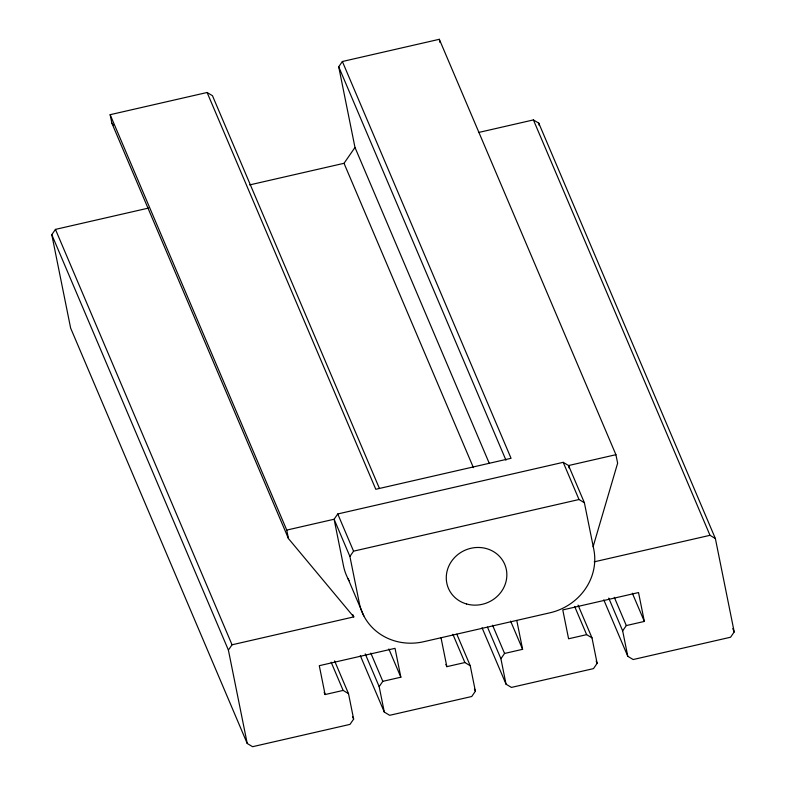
<?xml version="1.0" encoding="UTF-8"?>
<svg xmlns="http://www.w3.org/2000/svg" width="786" height="786" viewBox="0 0 786 786"><rect width="100%" height="100%" fill="white"/><g stroke="black" fill="none" stroke-linecap="round" stroke-linejoin="round"><path stroke-width="1.18" d="M593.096 546.732L617.629 463.19L615.919 454.691L439.315 39.3L342.372 61.505L338.717 66.781L354.987 147.463L489.167 463.092M334.59 660.898L348.503 693.635L353.641 719.111L349.986 724.387L252.591 746.7L247.226 743.487L70.632 328.086L51.788 234.67L55.442 229.394L148.544 208.074M249.604 184.926L344.022 163.301L354.987 147.463M247.226 743.487L228.392 650.071L232.047 644.795L353.788 616.902L352.826 614.652M349.102 580.687A55.639 51.837 -23 0 1 343.511 565.949L334.099 519.241L349.908 556.449L359.33 603.157A55.639 51.837 -23 0 0 423.713 641.71L549.964 612.795A55.639 51.837 -23 0 0 593.803 549.443L584.381 502.735L568.573 465.538L563.208 462.325L337.754 513.965L334.099 519.241L286.752 530.088L110.148 114.697L207.101 92.493L212.466 95.705L379.235 487.988M349.908 556.449L353.562 551.163L579.017 499.523L584.381 502.735M456.813 634.145L470.254 665.752L475.383 691.228L471.738 696.504L389.669 715.299L384.305 712.087L379.166 686.61L382.821 681.334L400.85 677.208L395.034 648.332L319.283 665.683L325.099 694.549L343.138 690.422L348.503 693.635M578.074 605.132L591.996 637.868L597.134 663.345L593.479 668.621L511.411 687.416L506.046 684.203L500.908 658.727L504.563 653.451L522.602 649.315L516.775 620.449M478.507 132.5L533.409 119.924L538.774 123.137L715.368 538.528L734.212 631.944L730.558 637.23L633.162 659.533L627.798 656.32L622.659 630.844L626.314 625.568L644.343 621.431L638.527 592.556L562.776 609.907L568.592 638.782L586.631 634.656L591.996 637.868M615.919 454.691L568.573 465.538L569.054 467.935M594.226 561.833L710.004 535.315L715.368 538.528M445.888 664.416L446.851 666.666L464.88 662.539L470.254 665.752M110.148 114.697L111.867 123.186L113.42 125.053M111.867 123.186L288.462 538.577L353.788 616.902M533.409 119.924L710.004 535.315M732.768 628.564L734.212 631.944M632.347 593.214L644.343 621.431M563.208 462.325L579.017 499.523M614.308 597.34L626.314 625.568M608.737 598.107L622.659 630.844M603.795 599.885L627.798 656.32M574.635 606.428L586.631 634.656M342.372 61.505L511.057 458.297L375.787 489.285L207.101 92.493M596.171 661.085L597.134 663.345M338.717 66.781L505.968 460.193M344.022 163.301L473.418 467.66M510.605 621.097L522.602 649.315M492.567 625.234L504.563 653.451M487.477 627.12L500.908 658.727M482.054 627.768L506.046 684.203M452.883 634.322L464.88 662.539M474.43 688.968L475.383 691.228M337.754 513.965L353.562 551.163M388.854 648.981L400.85 677.208M348.021 578.722L363.83 615.919M370.825 653.117L382.821 681.334M365.244 653.873L379.166 686.61M360.312 655.652L384.305 712.087M331.142 662.205L343.138 690.422M352.678 716.852L353.641 719.111M324.146 692.299L325.099 694.549M55.442 229.394L232.047 644.795M51.788 234.67L228.392 650.071M538.774 123.137L539.255 125.534M439.315 39.3L439.954 42.483M441.025 637.79L446.851 666.666M286.752 530.088L288.462 538.577M466.579 603.982A30.605 28.512 -23 0 0 506.322 569.486A30.605 28.512 -23 0 0 456.794 555.437A30.605 28.512 -23 0 0 466.579 603.982"/></g></svg>
